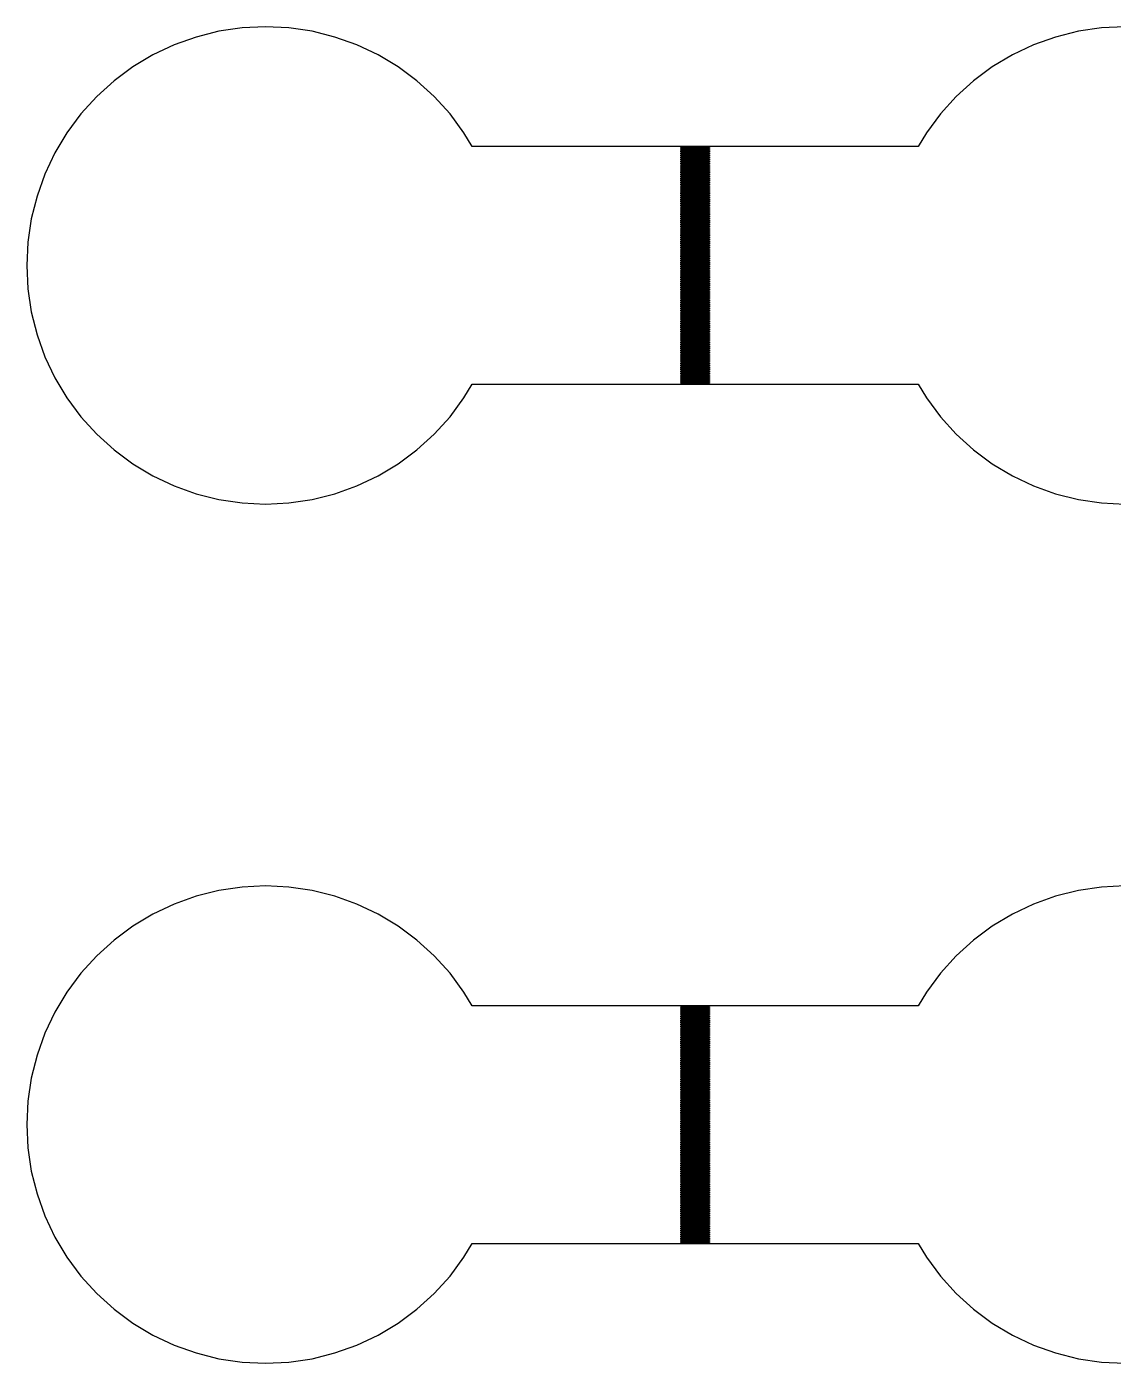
# Model space of a CAD drawing. Extents: x -73 to 181, y -8 to 80.
# Drawn here: x 2 to 13.38, y 56 to 70 of the extents above; entities that cross this region are included whole.
import ezdxf

# ---------------------------------------------------------------- set-up
doc = ezdxf.new("R2010")
doc.units = 0

msp = doc.modelspace()

# ---------------------------------------------------------------- linework, layer by layer
for p, q in [((3.77429, 69.8923), (3.5433, 69.8097)), ((4.01228, 69.952), (3.77429, 69.8923)), ((4.25496, 69.988), (4.01228, 69.952)), ((4.5, 70), (4.25496, 69.988)), ((4.74506, 69.988), (4.5, 70)), ((4.98773, 69.952), (4.74506, 69.988)), ((5.22572, 69.8923), (4.98773, 69.952)), ((5.45671, 69.8097), (5.22572, 69.8923)), ((12.7743, 69.8923), (12.5433, 69.8097)), ((13.0123, 69.952), (12.7743, 69.8923)), ((13.2549, 69.988), (13.0123, 69.952)), ((13.5, 70), (13.2549, 69.988)), ((3.5433, 69.8097), (3.32152, 69.7048)), ((5.6785, 69.7048), (5.45671, 69.8097)), ((12.5433, 69.8097), (12.3215, 69.7048)), ((3.32152, 69.7048), (3.11108, 69.5787)), ((5.88893, 69.5787), (5.6785, 69.7048)), ((12.3215, 69.7048), (12.1111, 69.5787)), ((3.11108, 69.5787), (2.91403, 69.4325)), ((6.08598, 69.4325), (5.88893, 69.5787)), ((12.1111, 69.5787), (11.914, 69.4325)), ((2.91403, 69.4325), (2.73224, 69.2678)), ((6.26778, 69.2678), (6.08598, 69.4325)), ((11.914, 69.4325), (11.7322, 69.2678)), ((2.73224, 69.2678), (2.56747, 69.086)), ((6.43254, 69.086), (6.26778, 69.2678)), ((11.7322, 69.2678), (11.5675, 69.086)), ((2.56747, 69.086), (2.42134, 68.8889)), ((6.57867, 68.8889), (6.43254, 69.086)), ((11.5675, 69.086), (11.4213, 68.8889)), ((2.42134, 68.8889), (2.29521, 68.6785)), ((6.66493, 68.745), (6.57867, 68.8889)), ((11.4213, 68.8889), (11.3351, 68.745)), ((11.3351, 68.745), (6.66493, 68.745)), ((2.29521, 68.6785), (2.19031, 68.4567)), ((8.85001, 68.725), (8.85001, 68.735)), ((8.85001, 68.735), (9.14999, 68.735)), ((9.14999, 68.725), (8.85001, 68.725)), ((8.85001, 68.705), (8.85001, 68.715)), ((8.85001, 68.715), (9.14999, 68.715)), ((9.14999, 68.705), (8.85001, 68.705)), ((8.85001, 68.685), (8.85001, 68.695)), ((8.85001, 68.695), (9.14999, 68.695)), ((9.14999, 68.685), (8.85001, 68.685)), ((8.85001, 68.665), (8.85001, 68.675)), ((8.85001, 68.675), (9.14999, 68.675)), ((9.14999, 68.665), (8.85001, 68.665)), ((8.85001, 68.645), (8.85001, 68.655)), ((8.85001, 68.655), (9.14999, 68.655)), ((9.14999, 68.645), (8.85001, 68.645)), ((8.85001, 68.625), (8.85001, 68.635)), ((8.85001, 68.635), (9.14999, 68.635)), ((9.14999, 68.625), (8.85001, 68.625)), ((8.85001, 68.605), (8.85001, 68.615)), ((8.85001, 68.615), (9.14999, 68.615)), ((9.14999, 68.605), (8.85001, 68.605)), ((9.14999, 68.735), (9.14999, 68.725)), ((9.14999, 68.715), (9.14999, 68.705)), ((9.14999, 68.695), (9.14999, 68.685)), ((9.14999, 68.675), (9.14999, 68.665)), ((9.14999, 68.655), (9.14999, 68.645)), ((9.14999, 68.635), (9.14999, 68.625)), ((9.14999, 68.615), (9.14999, 68.605)), ((8.85001, 68.585), (8.85001, 68.595)), ((8.85001, 68.595), (9.14999, 68.595)), ((9.14999, 68.585), (8.85001, 68.585)), ((8.85001, 68.565), (8.85001, 68.575)), ((8.85001, 68.575), (9.14999, 68.575)), ((9.14999, 68.565), (8.85001, 68.565)), ((8.85001, 68.545), (8.85001, 68.555)), ((8.85001, 68.555), (9.14999, 68.555)), ((9.14999, 68.545), (8.85001, 68.545)), ((8.85001, 68.525), (8.85001, 68.535)), ((8.85001, 68.535), (9.14999, 68.535)), ((9.14999, 68.525), (8.85001, 68.525)), ((8.85001, 68.505), (8.85001, 68.515)), ((8.85001, 68.515), (9.14999, 68.515)), ((9.14999, 68.505), (8.85001, 68.505)), ((8.85001, 68.485), (8.85001, 68.495)), ((8.85001, 68.495), (9.14999, 68.495)), ((9.14999, 68.485), (8.85001, 68.485)), ((8.85001, 68.465), (8.85001, 68.475)), ((8.85001, 68.475), (9.14999, 68.475)), ((9.14999, 68.465), (8.85001, 68.465)), ((9.14999, 68.595), (9.14999, 68.585)), ((9.14999, 68.575), (9.14999, 68.565)), ((9.14999, 68.555), (9.14999, 68.545)), ((9.14999, 68.535), (9.14999, 68.525)), ((9.14999, 68.515), (9.14999, 68.505)), ((9.14999, 68.495), (9.14999, 68.485)), ((9.14999, 68.475), (9.14999, 68.465)), ((2.19031, 68.4567), (2.10765, 68.2257)), ((8.85001, 68.445), (8.85001, 68.455)), ((8.85001, 68.455), (9.14999, 68.455)), ((9.14999, 68.445), (8.85001, 68.445)), ((8.85001, 68.425), (8.85001, 68.435)), ((8.85001, 68.435), (9.14999, 68.435)), ((9.14999, 68.425), (8.85001, 68.425)), ((8.85001, 68.405), (8.85001, 68.415)), ((8.85001, 68.415), (9.14999, 68.415)), ((9.14999, 68.405), (8.85001, 68.405)), ((8.85001, 68.385), (8.85001, 68.395)), ((8.85001, 68.395), (9.14999, 68.395)), ((9.14999, 68.385), (8.85001, 68.385)), ((8.85001, 68.365), (8.85001, 68.375)), ((8.85001, 68.375), (9.14999, 68.375)), ((9.14999, 68.365), (8.85001, 68.365)), ((8.85001, 68.345), (8.85001, 68.355)), ((8.85001, 68.355), (9.14999, 68.355)), ((9.14999, 68.345), (8.85001, 68.345)), ((8.85001, 68.325), (8.85001, 68.335)), ((8.85001, 68.335), (9.14999, 68.335)), ((9.14999, 68.325), (8.85001, 68.325)), ((9.14999, 68.455), (9.14999, 68.445)), ((9.14999, 68.435), (9.14999, 68.425)), ((9.14999, 68.415), (9.14999, 68.405)), ((9.14999, 68.395), (9.14999, 68.385)), ((9.14999, 68.375), (9.14999, 68.365)), ((9.14999, 68.355), (9.14999, 68.345)), ((9.14999, 68.335), (9.14999, 68.325)), ((2.10765, 68.2257), (2.04805, 67.9877)), ((8.85001, 68.305), (8.85001, 68.315)), ((8.85001, 68.315), (9.14999, 68.315)), ((9.14999, 68.305), (8.85001, 68.305)), ((8.85001, 68.285), (8.85001, 68.295)), ((8.85001, 68.295), (9.14999, 68.295)), ((9.14999, 68.285), (8.85001, 68.285)), ((8.85001, 68.265), (8.85001, 68.275)), ((8.85001, 68.275), (9.14999, 68.275)), ((9.14999, 68.265), (8.85001, 68.265)), ((8.85001, 68.245), (8.85001, 68.255)), ((8.85001, 68.255), (9.14999, 68.255)), ((9.14999, 68.245), (8.85001, 68.245)), ((8.85001, 68.225), (8.85001, 68.235)), ((8.85001, 68.235), (9.14999, 68.235)), ((9.14999, 68.225), (8.85001, 68.225)), ((8.85001, 68.205), (8.85001, 68.215)), ((8.85001, 68.215), (9.14999, 68.215)), ((9.14999, 68.205), (8.85001, 68.205)), ((8.85001, 68.185), (8.85001, 68.195)), ((8.85001, 68.195), (9.14999, 68.195)), ((9.14999, 68.185), (8.85001, 68.185)), ((9.14999, 68.315), (9.14999, 68.305)), ((9.14999, 68.295), (9.14999, 68.285)), ((9.14999, 68.275), (9.14999, 68.265)), ((9.14999, 68.255), (9.14999, 68.245)), ((9.14999, 68.235), (9.14999, 68.225)), ((9.14999, 68.215), (9.14999, 68.205)), ((9.14999, 68.195), (9.14999, 68.185)), ((8.85001, 68.165), (8.85001, 68.175)), ((8.85001, 68.175), (9.14999, 68.175)), ((9.14999, 68.165), (8.85001, 68.165)), ((8.85001, 68.145), (8.85001, 68.155)), ((8.85001, 68.155), (9.14999, 68.155)), ((9.14999, 68.145), (8.85001, 68.145)), ((8.85001, 68.125), (8.85001, 68.135)), ((8.85001, 68.135), (9.14999, 68.135)), ((9.14999, 68.125), (8.85001, 68.125)), ((8.85001, 68.105), (8.85001, 68.115)), ((8.85001, 68.115), (9.14999, 68.115)), ((9.14999, 68.105), (8.85001, 68.105)), ((8.85001, 68.085), (8.85001, 68.095)), ((8.85001, 68.095), (9.14999, 68.095)), ((9.14999, 68.085), (8.85001, 68.085)), ((8.85001, 68.065), (8.85001, 68.075)), ((8.85001, 68.075), (9.14999, 68.075)), ((9.14999, 68.065), (8.85001, 68.065)), ((8.85001, 68.045), (8.85001, 68.055)), ((8.85001, 68.055), (9.14999, 68.055)), ((9.14999, 68.045), (8.85001, 68.045)), ((9.14999, 68.175), (9.14999, 68.165)), ((9.14999, 68.155), (9.14999, 68.145)), ((9.14999, 68.135), (9.14999, 68.125)), ((9.14999, 68.115), (9.14999, 68.105)), ((9.14999, 68.095), (9.14999, 68.085)), ((9.14999, 68.075), (9.14999, 68.065)), ((9.14999, 68.055), (9.14999, 68.045)), ((2.04805, 67.9877), (2.01204, 67.745)), ((8.85001, 68.025), (8.85001, 68.035)), ((8.85001, 68.035), (9.14999, 68.035)), ((9.14999, 68.025), (8.85001, 68.025)), ((8.85001, 68.005), (8.85001, 68.015)), ((8.85001, 68.015), (9.14999, 68.015)), ((9.14999, 68.005), (8.85001, 68.005)), ((8.85001, 67.985), (8.85001, 67.995)), ((8.85001, 67.995), (9.14999, 67.995)), ((9.14999, 67.985), (8.85001, 67.985)), ((8.85001, 67.965), (8.85001, 67.975)), ((8.85001, 67.975), (9.14999, 67.975)), ((9.14999, 67.965), (8.85001, 67.965)), ((8.85001, 67.945), (8.85001, 67.955)), ((8.85001, 67.955), (9.14999, 67.955)), ((9.14999, 67.945), (8.85001, 67.945)), ((8.85001, 67.925), (8.85001, 67.935)), ((8.85001, 67.935), (9.14999, 67.935)), ((9.14999, 67.925), (8.85001, 67.925)), ((8.85001, 67.905), (8.85001, 67.915)), ((8.85001, 67.915), (9.14999, 67.915)), ((9.14999, 67.905), (8.85001, 67.905)), ((9.14999, 68.035), (9.14999, 68.025)), ((9.14999, 68.015), (9.14999, 68.005)), ((9.14999, 67.995), (9.14999, 67.985)), ((9.14999, 67.975), (9.14999, 67.965)), ((9.14999, 67.955), (9.14999, 67.945)), ((9.14999, 67.935), (9.14999, 67.925)), ((9.14999, 67.915), (9.14999, 67.905)), ((8.85001, 67.885), (8.85001, 67.895)), ((8.85001, 67.895), (9.14999, 67.895)), ((9.14999, 67.885), (8.85001, 67.885)), ((8.85001, 67.865), (8.85001, 67.875)), ((8.85001, 67.875), (9.14999, 67.875)), ((9.14999, 67.865), (8.85001, 67.865)), ((8.85001, 67.845), (8.85001, 67.855)), ((8.85001, 67.855), (9.14999, 67.855)), ((9.14999, 67.845), (8.85001, 67.845)), ((8.85001, 67.825), (8.85001, 67.835)), ((8.85001, 67.835), (9.14999, 67.835)), ((9.14999, 67.825), (8.85001, 67.825)), ((8.85001, 67.805), (8.85001, 67.815)), ((8.85001, 67.815), (9.14999, 67.815)), ((9.14999, 67.805), (8.85001, 67.805)), ((8.85001, 67.785), (8.85001, 67.795)), ((8.85001, 67.795), (9.14999, 67.795)), ((9.14999, 67.785), (8.85001, 67.785)), ((8.85001, 67.765), (8.85001, 67.775)), ((8.85001, 67.775), (9.14999, 67.775)), ((9.14999, 67.765), (8.85001, 67.765)), ((9.14999, 67.895), (9.14999, 67.885)), ((9.14999, 67.875), (9.14999, 67.865)), ((9.14999, 67.855), (9.14999, 67.845)), ((9.14999, 67.835), (9.14999, 67.825)), ((9.14999, 67.815), (9.14999, 67.805)), ((9.14999, 67.795), (9.14999, 67.785)), ((9.14999, 67.775), (9.14999, 67.765)), ((2.01204, 67.745), (2, 67.5)), ((8.85001, 67.745), (8.85001, 67.755)), ((8.85001, 67.755), (9.14999, 67.755)), ((9.14999, 67.745), (8.85001, 67.745)), ((8.85001, 67.725), (8.85001, 67.735)), ((8.85001, 67.735), (9.14999, 67.735)), ((9.14999, 67.725), (8.85001, 67.725)), ((8.85001, 67.705), (8.85001, 67.715)), ((8.85001, 67.715), (9.14999, 67.715)), ((9.14999, 67.705), (8.85001, 67.705)), ((8.85001, 67.685), (8.85001, 67.695)), ((8.85001, 67.695), (9.14999, 67.695)), ((9.14999, 67.685), (8.85001, 67.685)), ((8.85001, 67.665), (8.85001, 67.675)), ((8.85001, 67.675), (9.14999, 67.675)), ((9.14999, 67.665), (8.85001, 67.665)), ((8.85001, 67.645), (8.85001, 67.655)), ((8.85001, 67.655), (9.14999, 67.655)), ((9.14999, 67.645), (8.85001, 67.645)), ((8.85001, 67.625), (8.85001, 67.635)), ((8.85001, 67.635), (9.14999, 67.635)), ((9.14999, 67.625), (8.85001, 67.625)), ((9.14999, 67.755), (9.14999, 67.745)), ((9.14999, 67.735), (9.14999, 67.725)), ((9.14999, 67.715), (9.14999, 67.705)), ((9.14999, 67.695), (9.14999, 67.685)), ((9.14999, 67.675), (9.14999, 67.665)), ((9.14999, 67.655), (9.14999, 67.645)), ((9.14999, 67.635), (9.14999, 67.625)), ((2, 67.5), (2.01204, 67.255)), ((8.85001, 67.605), (8.85001, 67.615)), ((8.85001, 67.615), (9.14999, 67.615)), ((9.14999, 67.605), (8.85001, 67.605)), ((8.85001, 67.585), (8.85001, 67.595)), ((8.85001, 67.595), (9.14999, 67.595)), ((9.14999, 67.585), (8.85001, 67.585)), ((8.85001, 67.565), (8.85001, 67.575)), ((8.85001, 67.575), (9.14999, 67.575)), ((9.14999, 67.565), (8.85001, 67.565)), ((8.85001, 67.545), (8.85001, 67.555)), ((8.85001, 67.555), (9.14999, 67.555)), ((9.14999, 67.545), (8.85001, 67.545)), ((8.85001, 67.525), (8.85001, 67.535)), ((8.85001, 67.535), (9.14999, 67.535)), ((9.14999, 67.525), (8.85001, 67.525)), ((8.85001, 67.505), (8.85001, 67.515)), ((8.85001, 67.515), (9.14999, 67.515)), ((9.14999, 67.505), (8.85001, 67.505)), ((8.85001, 67.485), (8.85001, 67.495)), ((8.85001, 67.495), (9.14999, 67.495)), ((9.14999, 67.485), (8.85001, 67.485)), ((9.14999, 67.615), (9.14999, 67.605)), ((9.14999, 67.595), (9.14999, 67.585)), ((9.14999, 67.575), (9.14999, 67.565)), ((9.14999, 67.555), (9.14999, 67.545)), ((9.14999, 67.535), (9.14999, 67.525)), ((9.14999, 67.515), (9.14999, 67.505)), ((9.14999, 67.495), (9.14999, 67.485)), ((8.85001, 67.465), (8.85001, 67.475)), ((8.85001, 67.475), (9.14999, 67.475)), ((9.14999, 67.465), (8.85001, 67.465)), ((8.85001, 67.445), (8.85001, 67.455)), ((8.85001, 67.455), (9.14999, 67.455)), ((9.14999, 67.445), (8.85001, 67.445)), ((8.85001, 67.425), (8.85001, 67.435)), ((8.85001, 67.435), (9.14999, 67.435)), ((9.14999, 67.425), (8.85001, 67.425)), ((8.85001, 67.405), (8.85001, 67.415)), ((8.85001, 67.415), (9.14999, 67.415)), ((9.14999, 67.405), (8.85001, 67.405)), ((8.85001, 67.385), (8.85001, 67.395)), ((8.85001, 67.395), (9.14999, 67.395)), ((9.14999, 67.385), (8.85001, 67.385)), ((8.85001, 67.365), (8.85001, 67.375)), ((8.85001, 67.375), (9.14999, 67.375)), ((9.14999, 67.365), (8.85001, 67.365)), ((8.85001, 67.345), (8.85001, 67.355)), ((8.85001, 67.355), (9.14999, 67.355)), ((9.14999, 67.345), (8.85001, 67.345)), ((9.14999, 67.475), (9.14999, 67.465)), ((9.14999, 67.455), (9.14999, 67.445)), ((9.14999, 67.435), (9.14999, 67.425)), ((9.14999, 67.415), (9.14999, 67.405)), ((9.14999, 67.395), (9.14999, 67.385)), ((9.14999, 67.375), (9.14999, 67.365)), ((9.14999, 67.355), (9.14999, 67.345)), ((2.01204, 67.255), (2.04805, 67.0123)), ((8.85001, 67.325), (8.85001, 67.335)), ((8.85001, 67.335), (9.14999, 67.335)), ((9.14999, 67.325), (8.85001, 67.325)), ((8.85001, 67.305), (8.85001, 67.315)), ((8.85001, 67.315), (9.14999, 67.315)), ((9.14999, 67.305), (8.85001, 67.305)), ((8.85001, 67.285), (8.85001, 67.295)), ((8.85001, 67.295), (9.14999, 67.295)), ((9.14999, 67.285), (8.85001, 67.285)), ((8.85001, 67.265), (8.85001, 67.275)), ((8.85001, 67.275), (9.14999, 67.275)), ((9.14999, 67.265), (8.85001, 67.265)), ((8.85001, 67.245), (8.85001, 67.255)), ((8.85001, 67.255), (9.14999, 67.255)), ((9.14999, 67.245), (8.85001, 67.245)), ((8.85001, 67.225), (8.85001, 67.235)), ((8.85001, 67.235), (9.14999, 67.235)), ((9.14999, 67.225), (8.85001, 67.225)), ((8.85001, 67.205), (8.85001, 67.215)), ((8.85001, 67.215), (9.14999, 67.215)), ((9.14999, 67.205), (8.85001, 67.205)), ((9.14999, 67.335), (9.14999, 67.325)), ((9.14999, 67.315), (9.14999, 67.305)), ((9.14999, 67.295), (9.14999, 67.285)), ((9.14999, 67.275), (9.14999, 67.265)), ((9.14999, 67.255), (9.14999, 67.245)), ((9.14999, 67.235), (9.14999, 67.225)), ((9.14999, 67.215), (9.14999, 67.205)), ((8.85001, 67.185), (8.85001, 67.195)), ((8.85001, 67.195), (9.14999, 67.195)), ((9.14999, 67.185), (8.85001, 67.185)), ((8.85001, 67.165), (8.85001, 67.175)), ((8.85001, 67.175), (9.14999, 67.175)), ((9.14999, 67.165), (8.85001, 67.165)), ((8.85001, 67.145), (8.85001, 67.155)), ((8.85001, 67.155), (9.14999, 67.155)), ((9.14999, 67.145), (8.85001, 67.145)), ((8.85001, 67.125), (8.85001, 67.135)), ((8.85001, 67.135), (9.14999, 67.135)), ((9.14999, 67.125), (8.85001, 67.125)), ((8.85001, 67.105), (8.85001, 67.115)), ((8.85001, 67.115), (9.14999, 67.115)), ((9.14999, 67.105), (8.85001, 67.105)), ((8.85001, 67.085), (8.85001, 67.095)), ((8.85001, 67.095), (9.14999, 67.095)), ((9.14999, 67.085), (8.85001, 67.085)), ((8.85001, 67.065), (8.85001, 67.075)), ((8.85001, 67.075), (9.14999, 67.075)), ((9.14999, 67.065), (8.85001, 67.065)), ((9.14999, 67.195), (9.14999, 67.185)), ((9.14999, 67.175), (9.14999, 67.165)), ((9.14999, 67.155), (9.14999, 67.145)), ((9.14999, 67.135), (9.14999, 67.125)), ((9.14999, 67.115), (9.14999, 67.105)), ((9.14999, 67.095), (9.14999, 67.085)), ((9.14999, 67.075), (9.14999, 67.065)), ((2.04805, 67.0123), (2.10765, 66.7743)), ((8.85001, 67.045), (8.85001, 67.055)), ((8.85001, 67.055), (9.14999, 67.055)), ((9.14999, 67.045), (8.85001, 67.045)), ((8.85001, 67.025), (8.85001, 67.035)), ((8.85001, 67.035), (9.14999, 67.035)), ((9.14999, 67.025), (8.85001, 67.025)), ((8.85001, 67.005), (8.85001, 67.015)), ((8.85001, 67.015), (9.14999, 67.015)), ((9.14999, 67.005), (8.85001, 67.005)), ((8.85001, 66.985), (8.85001, 66.995)), ((8.85001, 66.995), (9.14999, 66.995)), ((9.14999, 66.985), (8.85001, 66.985)), ((8.85001, 66.965), (8.85001, 66.975)), ((8.85001, 66.975), (9.14999, 66.975)), ((9.14999, 66.965), (8.85001, 66.965)), ((8.85001, 66.945), (8.85001, 66.955)), ((8.85001, 66.955), (9.14999, 66.955)), ((9.14999, 66.945), (8.85001, 66.945)), ((8.85001, 66.925), (8.85001, 66.935)), ((8.85001, 66.935), (9.14999, 66.935)), ((9.14999, 66.925), (8.85001, 66.925)), ((9.14999, 67.055), (9.14999, 67.045)), ((9.14999, 67.035), (9.14999, 67.025)), ((9.14999, 67.015), (9.14999, 67.005)), ((9.14999, 66.995), (9.14999, 66.985)), ((9.14999, 66.975), (9.14999, 66.965)), ((9.14999, 66.955), (9.14999, 66.945)), ((9.14999, 66.935), (9.14999, 66.925)), ((8.85001, 66.905), (8.85001, 66.915)), ((8.85001, 66.915), (9.14999, 66.915)), ((9.14999, 66.905), (8.85001, 66.905)), ((8.85001, 66.885), (8.85001, 66.895)), ((8.85001, 66.895), (9.14999, 66.895)), ((9.14999, 66.885), (8.85001, 66.885)), ((8.85001, 66.865), (8.85001, 66.875)), ((8.85001, 66.875), (9.14999, 66.875)), ((9.14999, 66.865), (8.85001, 66.865)), ((8.85001, 66.845), (8.85001, 66.855)), ((8.85001, 66.855), (9.14999, 66.855)), ((9.14999, 66.845), (8.85001, 66.845)), ((8.85001, 66.825), (8.85001, 66.835)), ((8.85001, 66.835), (9.14999, 66.835)), ((9.14999, 66.825), (8.85001, 66.825)), ((8.85001, 66.805), (8.85001, 66.815)), ((8.85001, 66.815), (9.14999, 66.815)), ((9.14999, 66.805), (8.85001, 66.805)), ((8.85001, 66.785), (8.85001, 66.795)), ((8.85001, 66.795), (9.14999, 66.795)), ((9.14999, 66.785), (8.85001, 66.785)), ((9.14999, 66.915), (9.14999, 66.905)), ((9.14999, 66.895), (9.14999, 66.885)), ((9.14999, 66.875), (9.14999, 66.865)), ((9.14999, 66.855), (9.14999, 66.845)), ((9.14999, 66.835), (9.14999, 66.825)), ((9.14999, 66.815), (9.14999, 66.805)), ((9.14999, 66.795), (9.14999, 66.785)), ((2.10765, 66.7743), (2.19031, 66.5433)), ((8.85001, 66.765), (8.85001, 66.775)), ((8.85001, 66.775), (9.14999, 66.775)), ((9.14999, 66.765), (8.85001, 66.765)), ((8.85001, 66.745), (8.85001, 66.755)), ((8.85001, 66.755), (9.14999, 66.755)), ((9.14999, 66.745), (8.85001, 66.745)), ((8.85001, 66.725), (8.85001, 66.735)), ((8.85001, 66.735), (9.14999, 66.735)), ((9.14999, 66.725), (8.85001, 66.725)), ((8.85001, 66.705), (8.85001, 66.715)), ((8.85001, 66.715), (9.14999, 66.715)), ((9.14999, 66.705), (8.85001, 66.705)), ((8.85001, 66.685), (8.85001, 66.695)), ((8.85001, 66.695), (9.14999, 66.695)), ((9.14999, 66.685), (8.85001, 66.685)), ((8.85001, 66.665), (8.85001, 66.675)), ((8.85001, 66.675), (9.14999, 66.675)), ((9.14999, 66.665), (8.85001, 66.665)), ((8.85001, 66.645), (8.85001, 66.655)), ((8.85001, 66.655), (9.14999, 66.655)), ((9.14999, 66.645), (8.85001, 66.645)), ((9.14999, 66.775), (9.14999, 66.765)), ((9.14999, 66.755), (9.14999, 66.745)), ((9.14999, 66.735), (9.14999, 66.725)), ((9.14999, 66.715), (9.14999, 66.705)), ((9.14999, 66.695), (9.14999, 66.685)), ((9.14999, 66.675), (9.14999, 66.665)), ((9.14999, 66.655), (9.14999, 66.645)), ((2.19031, 66.5433), (2.29521, 66.3215)), ((8.85001, 66.625), (8.85001, 66.635)), ((8.85001, 66.635), (9.14999, 66.635)), ((9.14999, 66.625), (8.85001, 66.625)), ((8.85001, 66.605), (8.85001, 66.615)), ((8.85001, 66.615), (9.14999, 66.615)), ((9.14999, 66.605), (8.85001, 66.605)), ((8.85001, 66.585), (8.85001, 66.595)), ((8.85001, 66.595), (9.14999, 66.595)), ((9.14999, 66.585), (8.85001, 66.585)), ((8.85001, 66.565), (8.85001, 66.575)), ((8.85001, 66.575), (9.14999, 66.575)), ((9.14999, 66.565), (8.85001, 66.565)), ((8.85001, 66.545), (8.85001, 66.555)), ((8.85001, 66.555), (9.14999, 66.555)), ((9.14999, 66.545), (8.85001, 66.545)), ((8.85001, 66.525), (8.85001, 66.535)), ((8.85001, 66.535), (9.14999, 66.535)), ((9.14999, 66.525), (8.85001, 66.525)), ((8.85001, 66.505), (8.85001, 66.515)), ((8.85001, 66.515), (9.14999, 66.515)), ((9.14999, 66.505), (8.85001, 66.505)), ((9.14999, 66.635), (9.14999, 66.625)), ((9.14999, 66.615), (9.14999, 66.605)), ((9.14999, 66.595), (9.14999, 66.585)), ((9.14999, 66.575), (9.14999, 66.565)), ((9.14999, 66.555), (9.14999, 66.545)), ((9.14999, 66.535), (9.14999, 66.525)), ((9.14999, 66.515), (9.14999, 66.505)), ((8.85001, 66.485), (8.85001, 66.495)), ((8.85001, 66.495), (9.14999, 66.495)), ((9.14999, 66.485), (8.85001, 66.485)), ((8.85001, 66.465), (8.85001, 66.475)), ((8.85001, 66.475), (9.14999, 66.475)), ((9.14999, 66.465), (8.85001, 66.465)), ((8.85001, 66.445), (8.85001, 66.455)), ((8.85001, 66.455), (9.14999, 66.455)), ((9.14999, 66.445), (8.85001, 66.445)), ((8.85001, 66.425), (8.85001, 66.435)), ((8.85001, 66.435), (9.14999, 66.435)), ((9.14999, 66.425), (8.85001, 66.425)), ((8.85001, 66.405), (8.85001, 66.415)), ((8.85001, 66.415), (9.14999, 66.415)), ((9.14999, 66.405), (8.85001, 66.405)), ((8.85001, 66.385), (8.85001, 66.395)), ((8.85001, 66.395), (9.14999, 66.395)), ((9.14999, 66.385), (8.85001, 66.385)), ((8.85001, 66.365), (8.85001, 66.375)), ((8.85001, 66.375), (9.14999, 66.375)), ((9.14999, 66.365), (8.85001, 66.365)), ((9.14999, 66.495), (9.14999, 66.485)), ((9.14999, 66.475), (9.14999, 66.465)), ((9.14999, 66.455), (9.14999, 66.445)), ((9.14999, 66.435), (9.14999, 66.425)), ((9.14999, 66.415), (9.14999, 66.405)), ((9.14999, 66.395), (9.14999, 66.385)), ((9.14999, 66.375), (9.14999, 66.365)), ((2.29521, 66.3215), (2.42134, 66.1111)), ((6.57867, 66.1111), (6.66493, 66.255)), ((6.66493, 66.255), (11.3351, 66.255)), ((8.85001, 66.345), (8.85001, 66.355)), ((8.85001, 66.355), (9.14999, 66.355)), ((9.14999, 66.345), (8.85001, 66.345)), ((8.85001, 66.325), (8.85001, 66.335)), ((8.85001, 66.335), (9.14999, 66.335)), ((9.14999, 66.325), (8.85001, 66.325)), ((8.85001, 66.305), (8.85001, 66.315)), ((8.85001, 66.315), (9.14999, 66.315)), ((9.14999, 66.305), (8.85001, 66.305)), ((8.85001, 66.285), (8.85001, 66.295)), ((8.85001, 66.295), (9.14999, 66.295)), ((9.14999, 66.285), (8.85001, 66.285)), ((8.85001, 66.265), (8.85001, 66.275)), ((8.85001, 66.275), (9.14999, 66.275)), ((9.14999, 66.265), (8.85001, 66.265)), ((9.14999, 66.355), (9.14999, 66.345)), ((9.14999, 66.335), (9.14999, 66.325)), ((9.14999, 66.315), (9.14999, 66.305)), ((9.14999, 66.295), (9.14999, 66.285)), ((9.14999, 66.275), (9.14999, 66.265)), ((11.3351, 66.255), (11.4213, 66.1111)), ((2.42134, 66.1111), (2.56747, 65.914)), ((6.43254, 65.914), (6.57867, 66.1111)), ((11.4213, 66.1111), (11.5675, 65.914)), ((2.56747, 65.914), (2.73224, 65.7322)), ((6.26778, 65.7322), (6.43254, 65.914)), ((11.5675, 65.914), (11.7322, 65.7322)), ((2.73224, 65.7322), (2.91403, 65.5675)), ((6.08598, 65.5675), (6.26778, 65.7322)), ((11.7322, 65.7322), (11.914, 65.5675)), ((2.91403, 65.5675), (3.11108, 65.4213)), ((5.88893, 65.4213), (6.08598, 65.5675)), ((11.914, 65.5675), (12.1111, 65.4213)), ((3.11108, 65.4213), (3.32152, 65.2952)), ((5.6785, 65.2952), (5.88893, 65.4213)), ((12.1111, 65.4213), (12.3215, 65.2952)), ((3.32152, 65.2952), (3.5433, 65.1903)), ((5.45671, 65.1903), (5.6785, 65.2952)), ((12.3215, 65.2952), (12.5433, 65.1903)), ((3.5433, 65.1903), (3.77429, 65.1077)), ((3.77429, 65.1077), (4.01228, 65.048)), ((4.98773, 65.048), (5.22572, 65.1077)), ((5.22572, 65.1077), (5.45671, 65.1903)), ((12.5433, 65.1903), (12.7743, 65.1077)), ((12.7743, 65.1077), (13.0123, 65.048)), ((4.01228, 65.048), (4.25496, 65.012)), ((4.25496, 65.012), (4.5, 65)), ((4.5, 65), (4.74506, 65.012)), ((4.74506, 65.012), (4.98773, 65.048)), ((13.0123, 65.048), (13.2549, 65.012)), ((13.2549, 65.012), (13.5, 65)), ((4.01228, 60.952), (3.77429, 60.8923)), ((4.25496, 60.988), (4.01228, 60.952)), ((4.5, 61), (4.25496, 60.988)), ((4.74506, 60.988), (4.5, 61)), ((4.98773, 60.952), (4.74506, 60.988)), ((5.22572, 60.8923), (4.98773, 60.952)), ((13.0123, 60.952), (12.7743, 60.8923)), ((13.2549, 60.988), (13.0123, 60.952)), ((13.5, 61), (13.2549, 60.988)), ((3.5433, 60.8097), (3.32152, 60.7048)), ((3.77429, 60.8923), (3.5433, 60.8097)), ((5.45671, 60.8097), (5.22572, 60.8923)), ((5.6785, 60.7048), (5.45671, 60.8097)), ((12.5433, 60.8097), (12.3215, 60.7048)), ((12.7743, 60.8923), (12.5433, 60.8097)), ((3.32152, 60.7048), (3.11108, 60.5787)), ((5.88893, 60.5787), (5.6785, 60.7048)), ((12.3215, 60.7048), (12.1111, 60.5787)), ((3.11108, 60.5787), (2.91403, 60.4325)), ((6.08598, 60.4325), (5.88893, 60.5787)), ((12.1111, 60.5787), (11.914, 60.4325)), ((2.91403, 60.4325), (2.73224, 60.2678)), ((6.26778, 60.2678), (6.08598, 60.4325)), ((11.914, 60.4325), (11.7322, 60.2678)), ((2.73224, 60.2678), (2.56747, 60.086)), ((6.43254, 60.086), (6.26778, 60.2678)), ((11.7322, 60.2678), (11.5675, 60.086)), ((2.56747, 60.086), (2.42134, 59.8889)), ((6.57867, 59.8889), (6.43254, 60.086)), ((11.5675, 60.086), (11.4213, 59.8889)), ((2.42134, 59.8889), (2.29521, 59.6785)), ((6.66493, 59.745), (6.57867, 59.8889)), ((11.4213, 59.8889), (11.3351, 59.745)), ((2.29521, 59.6785), (2.19031, 59.4567)), ((11.3351, 59.745), (6.66493, 59.745)), ((8.85001, 59.725), (8.85001, 59.735)), ((8.85001, 59.735), (9.14999, 59.735)), ((9.14999, 59.725), (8.85001, 59.725)), ((8.85001, 59.705), (8.85001, 59.715)), ((8.85001, 59.715), (9.14999, 59.715)), ((9.14999, 59.705), (8.85001, 59.705)), ((8.85001, 59.685), (8.85001, 59.695)), ((8.85001, 59.695), (9.14999, 59.695)), ((9.14999, 59.685), (8.85001, 59.685)), ((8.85001, 59.665), (8.85001, 59.675)), ((8.85001, 59.675), (9.14999, 59.675)), ((9.14999, 59.665), (8.85001, 59.665)), ((8.85001, 59.645), (8.85001, 59.655)), ((8.85001, 59.655), (9.14999, 59.655)), ((9.14999, 59.645), (8.85001, 59.645)), ((9.14999, 59.735), (9.14999, 59.725)), ((9.14999, 59.715), (9.14999, 59.705)), ((9.14999, 59.695), (9.14999, 59.685)), ((9.14999, 59.675), (9.14999, 59.665)), ((9.14999, 59.655), (9.14999, 59.645)), ((8.85001, 59.625), (8.85001, 59.635)), ((8.85001, 59.635), (9.14999, 59.635)), ((9.14999, 59.625), (8.85001, 59.625)), ((8.85001, 59.605), (8.85001, 59.615)), ((8.85001, 59.615), (9.14999, 59.615)), ((9.14999, 59.605), (8.85001, 59.605)), ((8.85001, 59.585), (8.85001, 59.595)), ((8.85001, 59.595), (9.14999, 59.595)), ((9.14999, 59.585), (8.85001, 59.585)), ((8.85001, 59.565), (8.85001, 59.575)), ((8.85001, 59.575), (9.14999, 59.575)), ((9.14999, 59.565), (8.85001, 59.565)), ((8.85001, 59.545), (8.85001, 59.555)), ((8.85001, 59.555), (9.14999, 59.555)), ((9.14999, 59.545), (8.85001, 59.545)), ((8.85001, 59.525), (8.85001, 59.535)), ((8.85001, 59.535), (9.14999, 59.535)), ((9.14999, 59.525), (8.85001, 59.525)), ((8.85001, 59.505), (8.85001, 59.515)), ((8.85001, 59.515), (9.14999, 59.515)), ((9.14999, 59.505), (8.85001, 59.505)), ((9.14999, 59.635), (9.14999, 59.625)), ((9.14999, 59.615), (9.14999, 59.605)), ((9.14999, 59.595), (9.14999, 59.585)), ((9.14999, 59.575), (9.14999, 59.565)), ((9.14999, 59.555), (9.14999, 59.545)), ((9.14999, 59.535), (9.14999, 59.525)), ((9.14999, 59.515), (9.14999, 59.505)), ((2.19031, 59.4567), (2.10765, 59.2257)), ((8.85001, 59.485), (8.85001, 59.495)), ((8.85001, 59.495), (9.14999, 59.495)), ((9.14999, 59.485), (8.85001, 59.485)), ((8.85001, 59.465), (8.85001, 59.475)), ((8.85001, 59.475), (9.14999, 59.475)), ((9.14999, 59.465), (8.85001, 59.465)), ((8.85001, 59.445), (8.85001, 59.455)), ((8.85001, 59.455), (9.14999, 59.455)), ((9.14999, 59.445), (8.85001, 59.445)), ((8.85001, 59.425), (8.85001, 59.435)), ((8.85001, 59.435), (9.14999, 59.435)), ((9.14999, 59.425), (8.85001, 59.425)), ((8.85001, 59.405), (8.85001, 59.415)), ((8.85001, 59.415), (9.14999, 59.415)), ((9.14999, 59.405), (8.85001, 59.405)), ((8.85001, 59.385), (8.85001, 59.395)), ((8.85001, 59.395), (9.14999, 59.395)), ((9.14999, 59.385), (8.85001, 59.385)), ((8.85001, 59.365), (8.85001, 59.375)), ((8.85001, 59.375), (9.14999, 59.375)), ((9.14999, 59.365), (8.85001, 59.365)), ((9.14999, 59.495), (9.14999, 59.485)), ((9.14999, 59.475), (9.14999, 59.465)), ((9.14999, 59.455), (9.14999, 59.445)), ((9.14999, 59.435), (9.14999, 59.425)), ((9.14999, 59.415), (9.14999, 59.405)), ((9.14999, 59.395), (9.14999, 59.385)), ((9.14999, 59.375), (9.14999, 59.365)), ((2.10765, 59.2257), (2.04805, 58.9877)), ((8.85001, 59.345), (8.85001, 59.355)), ((8.85001, 59.355), (9.14999, 59.355)), ((9.14999, 59.345), (8.85001, 59.345)), ((8.85001, 59.325), (8.85001, 59.335)), ((8.85001, 59.335), (9.14999, 59.335)), ((9.14999, 59.325), (8.85001, 59.325)), ((8.85001, 59.305), (8.85001, 59.315)), ((8.85001, 59.315), (9.14999, 59.315)), ((9.14999, 59.305), (8.85001, 59.305)), ((8.85001, 59.285), (8.85001, 59.295)), ((8.85001, 59.295), (9.14999, 59.295)), ((9.14999, 59.285), (8.85001, 59.285)), ((8.85001, 59.265), (8.85001, 59.275)), ((8.85001, 59.275), (9.14999, 59.275)), ((9.14999, 59.265), (8.85001, 59.265)), ((8.85001, 59.245), (8.85001, 59.255)), ((8.85001, 59.255), (9.14999, 59.255)), ((9.14999, 59.245), (8.85001, 59.245)), ((8.85001, 59.225), (8.85001, 59.235)), ((8.85001, 59.235), (9.14999, 59.235)), ((9.14999, 59.225), (8.85001, 59.225)), ((9.14999, 59.355), (9.14999, 59.345)), ((9.14999, 59.335), (9.14999, 59.325)), ((9.14999, 59.315), (9.14999, 59.305)), ((9.14999, 59.295), (9.14999, 59.285)), ((9.14999, 59.275), (9.14999, 59.265)), ((9.14999, 59.255), (9.14999, 59.245)), ((9.14999, 59.235), (9.14999, 59.225)), ((8.85001, 59.205), (8.85001, 59.215)), ((8.85001, 59.215), (9.14999, 59.215)), ((9.14999, 59.205), (8.85001, 59.205)), ((8.85001, 59.185), (8.85001, 59.195)), ((8.85001, 59.195), (9.14999, 59.195)), ((9.14999, 59.185), (8.85001, 59.185)), ((8.85001, 59.165), (8.85001, 59.175)), ((8.85001, 59.175), (9.14999, 59.175)), ((9.14999, 59.165), (8.85001, 59.165)), ((8.85001, 59.145), (8.85001, 59.155)), ((8.85001, 59.155), (9.14999, 59.155)), ((9.14999, 59.145), (8.85001, 59.145)), ((8.85001, 59.125), (8.85001, 59.135)), ((8.85001, 59.135), (9.14999, 59.135)), ((9.14999, 59.125), (8.85001, 59.125)), ((8.85001, 59.105), (8.85001, 59.115)), ((8.85001, 59.115), (9.14999, 59.115)), ((9.14999, 59.105), (8.85001, 59.105)), ((8.85001, 59.085), (8.85001, 59.095)), ((8.85001, 59.095), (9.14999, 59.095)), ((9.14999, 59.085), (8.85001, 59.085)), ((9.14999, 59.215), (9.14999, 59.205)), ((9.14999, 59.195), (9.14999, 59.185)), ((9.14999, 59.175), (9.14999, 59.165)), ((9.14999, 59.155), (9.14999, 59.145)), ((9.14999, 59.135), (9.14999, 59.125)), ((9.14999, 59.115), (9.14999, 59.105)), ((9.14999, 59.095), (9.14999, 59.085)), ((2.04805, 58.9877), (2.01204, 58.745)), ((8.85001, 59.065), (8.85001, 59.075)), ((8.85001, 59.075), (9.14999, 59.075)), ((9.14999, 59.065), (8.85001, 59.065)), ((8.85001, 59.045), (8.85001, 59.055)), ((8.85001, 59.055), (9.14999, 59.055)), ((9.14999, 59.045), (8.85001, 59.045)), ((8.85001, 59.025), (8.85001, 59.035)), ((8.85001, 59.035), (9.14999, 59.035)), ((9.14999, 59.025), (8.85001, 59.025)), ((8.85001, 59.005), (8.85001, 59.015)), ((8.85001, 59.015), (9.14999, 59.015)), ((9.14999, 59.005), (8.85001, 59.005)), ((8.85001, 58.985), (8.85001, 58.995)), ((8.85001, 58.995), (9.14999, 58.995)), ((9.14999, 58.985), (8.85001, 58.985)), ((8.85001, 58.965), (8.85001, 58.975)), ((8.85001, 58.975), (9.14999, 58.975)), ((9.14999, 58.965), (8.85001, 58.965)), ((8.85001, 58.945), (8.85001, 58.955)), ((8.85001, 58.955), (9.14999, 58.955)), ((9.14999, 58.945), (8.85001, 58.945)), ((9.14999, 59.075), (9.14999, 59.065)), ((9.14999, 59.055), (9.14999, 59.045)), ((9.14999, 59.035), (9.14999, 59.025)), ((9.14999, 59.015), (9.14999, 59.005)), ((9.14999, 58.995), (9.14999, 58.985)), ((9.14999, 58.975), (9.14999, 58.965)), ((9.14999, 58.955), (9.14999, 58.945)), ((8.85001, 58.925), (8.85001, 58.935)), ((8.85001, 58.935), (9.14999, 58.935)), ((9.14999, 58.925), (8.85001, 58.925)), ((8.85001, 58.905), (8.85001, 58.915)), ((8.85001, 58.915), (9.14999, 58.915)), ((9.14999, 58.905), (8.85001, 58.905)), ((8.85001, 58.885), (8.85001, 58.895)), ((8.85001, 58.895), (9.14999, 58.895)), ((9.14999, 58.885), (8.85001, 58.885)), ((8.85001, 58.865), (8.85001, 58.875)), ((8.85001, 58.875), (9.14999, 58.875)), ((9.14999, 58.865), (8.85001, 58.865)), ((8.85001, 58.845), (8.85001, 58.855)), ((8.85001, 58.855), (9.14999, 58.855)), ((9.14999, 58.845), (8.85001, 58.845)), ((8.85001, 58.825), (8.85001, 58.835)), ((8.85001, 58.835), (9.14999, 58.835)), ((9.14999, 58.825), (8.85001, 58.825)), ((8.85001, 58.805), (8.85001, 58.815)), ((8.85001, 58.815), (9.14999, 58.815)), ((9.14999, 58.805), (8.85001, 58.805)), ((9.14999, 58.935), (9.14999, 58.925)), ((9.14999, 58.915), (9.14999, 58.905)), ((9.14999, 58.895), (9.14999, 58.885)), ((9.14999, 58.875), (9.14999, 58.865)), ((9.14999, 58.855), (9.14999, 58.845)), ((9.14999, 58.835), (9.14999, 58.825)), ((9.14999, 58.815), (9.14999, 58.805)), ((2.01204, 58.745), (2, 58.5)), ((8.85001, 58.785), (8.85001, 58.795)), ((8.85001, 58.795), (9.14999, 58.795)), ((9.14999, 58.785), (8.85001, 58.785)), ((8.85001, 58.765), (8.85001, 58.775)), ((8.85001, 58.775), (9.14999, 58.775)), ((9.14999, 58.765), (8.85001, 58.765)), ((8.85001, 58.745), (8.85001, 58.755)), ((8.85001, 58.755), (9.14999, 58.755)), ((9.14999, 58.745), (8.85001, 58.745)), ((8.85001, 58.725), (8.85001, 58.735)), ((8.85001, 58.735), (9.14999, 58.735)), ((9.14999, 58.725), (8.85001, 58.725)), ((8.85001, 58.705), (8.85001, 58.715)), ((8.85001, 58.715), (9.14999, 58.715)), ((9.14999, 58.705), (8.85001, 58.705)), ((8.85001, 58.685), (8.85001, 58.695)), ((8.85001, 58.695), (9.14999, 58.695)), ((9.14999, 58.685), (8.85001, 58.685)), ((8.85001, 58.665), (8.85001, 58.675)), ((8.85001, 58.675), (9.14999, 58.675)), ((9.14999, 58.665), (8.85001, 58.665)), ((9.14999, 58.795), (9.14999, 58.785)), ((9.14999, 58.775), (9.14999, 58.765)), ((9.14999, 58.755), (9.14999, 58.745)), ((9.14999, 58.735), (9.14999, 58.725)), ((9.14999, 58.715), (9.14999, 58.705)), ((9.14999, 58.695), (9.14999, 58.685)), ((9.14999, 58.675), (9.14999, 58.665)), ((8.85001, 58.645), (8.85001, 58.655)), ((8.85001, 58.655), (9.14999, 58.655)), ((9.14999, 58.645), (8.85001, 58.645)), ((8.85001, 58.625), (8.85001, 58.635)), ((8.85001, 58.635), (9.14999, 58.635)), ((9.14999, 58.625), (8.85001, 58.625)), ((8.85001, 58.605), (8.85001, 58.615)), ((8.85001, 58.615), (9.14999, 58.615)), ((9.14999, 58.605), (8.85001, 58.605)), ((8.85001, 58.585), (8.85001, 58.595)), ((8.85001, 58.595), (9.14999, 58.595)), ((9.14999, 58.585), (8.85001, 58.585)), ((8.85001, 58.565), (8.85001, 58.575)), ((8.85001, 58.575), (9.14999, 58.575)), ((9.14999, 58.565), (8.85001, 58.565)), ((8.85001, 58.545), (8.85001, 58.555)), ((8.85001, 58.555), (9.14999, 58.555)), ((9.14999, 58.545), (8.85001, 58.545)), ((8.85001, 58.525), (8.85001, 58.535)), ((8.85001, 58.535), (9.14999, 58.535)), ((9.14999, 58.525), (8.85001, 58.525)), ((9.14999, 58.655), (9.14999, 58.645)), ((9.14999, 58.635), (9.14999, 58.625)), ((9.14999, 58.615), (9.14999, 58.605)), ((9.14999, 58.595), (9.14999, 58.585)), ((9.14999, 58.575), (9.14999, 58.565)), ((9.14999, 58.555), (9.14999, 58.545)), ((9.14999, 58.535), (9.14999, 58.525)), ((2, 58.5), (2.01204, 58.255)), ((8.85001, 58.505), (8.85001, 58.515)), ((8.85001, 58.515), (9.14999, 58.515)), ((9.14999, 58.505), (8.85001, 58.505)), ((8.85001, 58.485), (8.85001, 58.495)), ((8.85001, 58.495), (9.14999, 58.495)), ((9.14999, 58.485), (8.85001, 58.485)), ((8.85001, 58.465), (8.85001, 58.475)), ((8.85001, 58.475), (9.14999, 58.475)), ((9.14999, 58.465), (8.85001, 58.465)), ((8.85001, 58.445), (8.85001, 58.455)), ((8.85001, 58.455), (9.14999, 58.455)), ((9.14999, 58.445), (8.85001, 58.445)), ((8.85001, 58.425), (8.85001, 58.435)), ((8.85001, 58.435), (9.14999, 58.435)), ((9.14999, 58.425), (8.85001, 58.425)), ((8.85001, 58.405), (8.85001, 58.415)), ((8.85001, 58.415), (9.14999, 58.415)), ((9.14999, 58.405), (8.85001, 58.405)), ((8.85001, 58.385), (8.85001, 58.395)), ((8.85001, 58.395), (9.14999, 58.395)), ((9.14999, 58.385), (8.85001, 58.385)), ((9.14999, 58.515), (9.14999, 58.505)), ((9.14999, 58.495), (9.14999, 58.485)), ((9.14999, 58.475), (9.14999, 58.465)), ((9.14999, 58.455), (9.14999, 58.445)), ((9.14999, 58.435), (9.14999, 58.425)), ((9.14999, 58.415), (9.14999, 58.405)), ((9.14999, 58.395), (9.14999, 58.385)), ((2.01204, 58.255), (2.04805, 58.0123)), ((8.85001, 58.365), (8.85001, 58.375)), ((8.85001, 58.375), (9.14999, 58.375)), ((9.14999, 58.365), (8.85001, 58.365)), ((8.85001, 58.345), (8.85001, 58.355)), ((8.85001, 58.355), (9.14999, 58.355)), ((9.14999, 58.345), (8.85001, 58.345)), ((8.85001, 58.325), (8.85001, 58.335)), ((8.85001, 58.335), (9.14999, 58.335)), ((9.14999, 58.325), (8.85001, 58.325)), ((8.85001, 58.305), (8.85001, 58.315)), ((8.85001, 58.315), (9.14999, 58.315)), ((9.14999, 58.305), (8.85001, 58.305)), ((8.85001, 58.285), (8.85001, 58.295)), ((8.85001, 58.295), (9.14999, 58.295)), ((9.14999, 58.285), (8.85001, 58.285)), ((8.85001, 58.265), (8.85001, 58.275)), ((8.85001, 58.275), (9.14999, 58.275)), ((9.14999, 58.265), (8.85001, 58.265)), ((8.85001, 58.245), (8.85001, 58.255)), ((8.85001, 58.255), (9.14999, 58.255)), ((9.14999, 58.245), (8.85001, 58.245)), ((9.14999, 58.375), (9.14999, 58.365)), ((9.14999, 58.355), (9.14999, 58.345)), ((9.14999, 58.335), (9.14999, 58.325)), ((9.14999, 58.315), (9.14999, 58.305)), ((9.14999, 58.295), (9.14999, 58.285)), ((9.14999, 58.275), (9.14999, 58.265)), ((9.14999, 58.255), (9.14999, 58.245)), ((8.85001, 58.225), (8.85001, 58.235)), ((8.85001, 58.235), (9.14999, 58.235)), ((9.14999, 58.225), (8.85001, 58.225)), ((8.85001, 58.205), (8.85001, 58.215)), ((8.85001, 58.215), (9.14999, 58.215)), ((9.14999, 58.205), (8.85001, 58.205)), ((8.85001, 58.185), (8.85001, 58.195)), ((8.85001, 58.195), (9.14999, 58.195)), ((9.14999, 58.185), (8.85001, 58.185)), ((8.85001, 58.165), (8.85001, 58.175)), ((8.85001, 58.175), (9.14999, 58.175)), ((9.14999, 58.165), (8.85001, 58.165)), ((8.85001, 58.145), (8.85001, 58.155)), ((8.85001, 58.155), (9.14999, 58.155)), ((9.14999, 58.145), (8.85001, 58.145)), ((8.85001, 58.125), (8.85001, 58.135)), ((8.85001, 58.135), (9.14999, 58.135)), ((9.14999, 58.125), (8.85001, 58.125)), ((8.85001, 58.105), (8.85001, 58.115)), ((8.85001, 58.115), (9.14999, 58.115)), ((9.14999, 58.105), (8.85001, 58.105)), ((9.14999, 58.235), (9.14999, 58.225)), ((9.14999, 58.215), (9.14999, 58.205)), ((9.14999, 58.195), (9.14999, 58.185)), ((9.14999, 58.175), (9.14999, 58.165)), ((9.14999, 58.155), (9.14999, 58.145)), ((9.14999, 58.135), (9.14999, 58.125)), ((9.14999, 58.115), (9.14999, 58.105)), ((2.04805, 58.0123), (2.10765, 57.7743)), ((8.85001, 58.085), (8.85001, 58.095)), ((8.85001, 58.095), (9.14999, 58.095)), ((9.14999, 58.085), (8.85001, 58.085)), ((8.85001, 58.065), (8.85001, 58.075)), ((8.85001, 58.075), (9.14999, 58.075)), ((9.14999, 58.065), (8.85001, 58.065)), ((8.85001, 58.045), (8.85001, 58.055)), ((8.85001, 58.055), (9.14999, 58.055)), ((9.14999, 58.045), (8.85001, 58.045)), ((8.85001, 58.025), (8.85001, 58.035)), ((8.85001, 58.035), (9.14999, 58.035)), ((9.14999, 58.025), (8.85001, 58.025)), ((8.85001, 58.005), (8.85001, 58.015)), ((8.85001, 58.015), (9.14999, 58.015)), ((9.14999, 58.005), (8.85001, 58.005)), ((8.85001, 57.985), (8.85001, 57.995)), ((8.85001, 57.995), (9.14999, 57.995)), ((9.14999, 57.985), (8.85001, 57.985)), ((8.85001, 57.965), (8.85001, 57.975)), ((8.85001, 57.975), (9.14999, 57.975)), ((9.14999, 57.965), (8.85001, 57.965)), ((9.14999, 58.095), (9.14999, 58.085)), ((9.14999, 58.075), (9.14999, 58.065)), ((9.14999, 58.055), (9.14999, 58.045)), ((9.14999, 58.035), (9.14999, 58.025)), ((9.14999, 58.015), (9.14999, 58.005)), ((9.14999, 57.995), (9.14999, 57.985)), ((9.14999, 57.975), (9.14999, 57.965)), ((8.85001, 57.945), (8.85001, 57.955)), ((8.85001, 57.955), (9.14999, 57.955)), ((9.14999, 57.945), (8.85001, 57.945)), ((8.85001, 57.925), (8.85001, 57.935)), ((8.85001, 57.935), (9.14999, 57.935)), ((9.14999, 57.925), (8.85001, 57.925)), ((8.85001, 57.905), (8.85001, 57.915)), ((8.85001, 57.915), (9.14999, 57.915)), ((9.14999, 57.905), (8.85001, 57.905)), ((8.85001, 57.885), (8.85001, 57.895)), ((8.85001, 57.895), (9.14999, 57.895)), ((9.14999, 57.885), (8.85001, 57.885)), ((8.85001, 57.865), (8.85001, 57.875)), ((8.85001, 57.875), (9.14999, 57.875)), ((9.14999, 57.865), (8.85001, 57.865)), ((8.85001, 57.845), (8.85001, 57.855)), ((8.85001, 57.855), (9.14999, 57.855)), ((9.14999, 57.845), (8.85001, 57.845)), ((8.85001, 57.825), (8.85001, 57.835)), ((8.85001, 57.835), (9.14999, 57.835)), ((9.14999, 57.825), (8.85001, 57.825)), ((9.14999, 57.955), (9.14999, 57.945)), ((9.14999, 57.935), (9.14999, 57.925)), ((9.14999, 57.915), (9.14999, 57.905)), ((9.14999, 57.895), (9.14999, 57.885)), ((9.14999, 57.875), (9.14999, 57.865)), ((9.14999, 57.855), (9.14999, 57.845)), ((9.14999, 57.835), (9.14999, 57.825)), ((2.10765, 57.7743), (2.19031, 57.5433)), ((8.85001, 57.805), (8.85001, 57.815)), ((8.85001, 57.815), (9.14999, 57.815)), ((9.14999, 57.805), (8.85001, 57.805)), ((8.85001, 57.785), (8.85001, 57.795)), ((8.85001, 57.795), (9.14999, 57.795)), ((9.14999, 57.785), (8.85001, 57.785)), ((8.85001, 57.765), (8.85001, 57.775)), ((8.85001, 57.775), (9.14999, 57.775)), ((9.14999, 57.765), (8.85001, 57.765)), ((8.85001, 57.745), (8.85001, 57.755)), ((8.85001, 57.755), (9.14999, 57.755)), ((9.14999, 57.745), (8.85001, 57.745)), ((8.85001, 57.725), (8.85001, 57.735)), ((8.85001, 57.735), (9.14999, 57.735)), ((9.14999, 57.725), (8.85001, 57.725)), ((8.85001, 57.705), (8.85001, 57.715)), ((8.85001, 57.715), (9.14999, 57.715)), ((9.14999, 57.705), (8.85001, 57.705)), ((8.85001, 57.685), (8.85001, 57.695)), ((8.85001, 57.695), (9.14999, 57.695)), ((9.14999, 57.685), (8.85001, 57.685)), ((9.14999, 57.815), (9.14999, 57.805)), ((9.14999, 57.795), (9.14999, 57.785)), ((9.14999, 57.775), (9.14999, 57.765)), ((9.14999, 57.755), (9.14999, 57.745)), ((9.14999, 57.735), (9.14999, 57.725)), ((9.14999, 57.715), (9.14999, 57.705)), ((9.14999, 57.695), (9.14999, 57.685)), ((2.19031, 57.5433), (2.29521, 57.3215)), ((8.85001, 57.665), (8.85001, 57.675)), ((8.85001, 57.675), (9.14999, 57.675)), ((9.14999, 57.665), (8.85001, 57.665)), ((8.85001, 57.645), (8.85001, 57.655)), ((8.85001, 57.655), (9.14999, 57.655)), ((9.14999, 57.645), (8.85001, 57.645)), ((8.85001, 57.625), (8.85001, 57.635)), ((8.85001, 57.635), (9.14999, 57.635)), ((9.14999, 57.625), (8.85001, 57.625)), ((8.85001, 57.605), (8.85001, 57.615)), ((8.85001, 57.615), (9.14999, 57.615)), ((9.14999, 57.605), (8.85001, 57.605)), ((8.85001, 57.585), (8.85001, 57.595)), ((8.85001, 57.595), (9.14999, 57.595)), ((9.14999, 57.585), (8.85001, 57.585)), ((8.85001, 57.565), (8.85001, 57.575)), ((8.85001, 57.575), (9.14999, 57.575)), ((9.14999, 57.565), (8.85001, 57.565)), ((8.85001, 57.545), (8.85001, 57.555)), ((8.85001, 57.555), (9.14999, 57.555)), ((9.14999, 57.545), (8.85001, 57.545)), ((9.14999, 57.675), (9.14999, 57.665)), ((9.14999, 57.655), (9.14999, 57.645)), ((9.14999, 57.635), (9.14999, 57.625)), ((9.14999, 57.615), (9.14999, 57.605)), ((9.14999, 57.595), (9.14999, 57.585)), ((9.14999, 57.575), (9.14999, 57.565)), ((9.14999, 57.555), (9.14999, 57.545)), ((8.85001, 57.525), (8.85001, 57.535)), ((8.85001, 57.535), (9.14999, 57.535)), ((9.14999, 57.525), (8.85001, 57.525)), ((8.85001, 57.505), (8.85001, 57.515)), ((8.85001, 57.515), (9.14999, 57.515)), ((9.14999, 57.505), (8.85001, 57.505)), ((8.85001, 57.485), (8.85001, 57.495)), ((8.85001, 57.495), (9.14999, 57.495)), ((9.14999, 57.485), (8.85001, 57.485)), ((8.85001, 57.465), (8.85001, 57.475)), ((8.85001, 57.475), (9.14999, 57.475)), ((9.14999, 57.465), (8.85001, 57.465)), ((8.85001, 57.445), (8.85001, 57.455)), ((8.85001, 57.455), (9.14999, 57.455)), ((9.14999, 57.445), (8.85001, 57.445)), ((8.85001, 57.425), (8.85001, 57.435)), ((8.85001, 57.435), (9.14999, 57.435)), ((9.14999, 57.425), (8.85001, 57.425)), ((8.85001, 57.405), (8.85001, 57.415)), ((8.85001, 57.415), (9.14999, 57.415)), ((9.14999, 57.405), (8.85001, 57.405)), ((9.14999, 57.535), (9.14999, 57.525)), ((9.14999, 57.515), (9.14999, 57.505)), ((9.14999, 57.495), (9.14999, 57.485)), ((9.14999, 57.475), (9.14999, 57.465)), ((9.14999, 57.455), (9.14999, 57.445)), ((9.14999, 57.435), (9.14999, 57.425)), ((9.14999, 57.415), (9.14999, 57.405)), ((2.29521, 57.3215), (2.42134, 57.1111)), ((8.85001, 57.385), (8.85001, 57.395)), ((8.85001, 57.395), (9.14999, 57.395)), ((9.14999, 57.385), (8.85001, 57.385)), ((8.85001, 57.365), (8.85001, 57.375)), ((8.85001, 57.375), (9.14999, 57.375)), ((9.14999, 57.365), (8.85001, 57.365)), ((8.85001, 57.345), (8.85001, 57.355)), ((8.85001, 57.355), (9.14999, 57.355)), ((9.14999, 57.345), (8.85001, 57.345)), ((8.85001, 57.325), (8.85001, 57.335)), ((8.85001, 57.335), (9.14999, 57.335)), ((9.14999, 57.325), (8.85001, 57.325)), ((8.85001, 57.305), (8.85001, 57.315)), ((8.85001, 57.315), (9.14999, 57.315)), ((9.14999, 57.305), (8.85001, 57.305)), ((8.85001, 57.285), (8.85001, 57.295)), ((8.85001, 57.295), (9.14999, 57.295)), ((9.14999, 57.285), (8.85001, 57.285)), ((8.85001, 57.265), (8.85001, 57.275)), ((8.85001, 57.275), (9.14999, 57.275)), ((9.14999, 57.265), (8.85001, 57.265)), ((9.14999, 57.395), (9.14999, 57.385)), ((9.14999, 57.375), (9.14999, 57.365)), ((9.14999, 57.355), (9.14999, 57.345)), ((9.14999, 57.335), (9.14999, 57.325)), ((9.14999, 57.315), (9.14999, 57.305)), ((9.14999, 57.295), (9.14999, 57.285)), ((9.14999, 57.275), (9.14999, 57.265)), ((6.57867, 57.1111), (6.66493, 57.255)), ((6.66493, 57.255), (11.3351, 57.255)), ((11.3351, 57.255), (11.4213, 57.1111)), ((2.42134, 57.1111), (2.56747, 56.914)), ((6.43254, 56.914), (6.57867, 57.1111)), ((11.4213, 57.1111), (11.5675, 56.914)), ((2.56747, 56.914), (2.73224, 56.7322)), ((6.26778, 56.7322), (6.43254, 56.914)), ((11.5675, 56.914), (11.7322, 56.7322)), ((2.73224, 56.7322), (2.91403, 56.5675)), ((6.08598, 56.5675), (6.26778, 56.7322)), ((11.7322, 56.7322), (11.914, 56.5675)), ((2.91403, 56.5675), (3.11108, 56.4213)), ((5.88893, 56.4213), (6.08598, 56.5675)), ((11.914, 56.5675), (12.1111, 56.4213)), ((3.11108, 56.4213), (3.32152, 56.2952)), ((5.6785, 56.2952), (5.88893, 56.4213)), ((12.1111, 56.4213), (12.3215, 56.2952)), ((3.32152, 56.2952), (3.5433, 56.1903)), ((5.45671, 56.1903), (5.6785, 56.2952)), ((12.3215, 56.2952), (12.5433, 56.1903)), ((3.5433, 56.1903), (3.77429, 56.1077)), ((5.22572, 56.1077), (5.45671, 56.1903)), ((12.5433, 56.1903), (12.7743, 56.1077)), ((3.77429, 56.1077), (4.01228, 56.048)), ((4.01228, 56.048), (4.25496, 56.012)), ((4.25496, 56.012), (4.5, 56)), ((4.5, 56), (4.74506, 56.012)), ((4.74506, 56.012), (4.98773, 56.048)), ((4.98773, 56.048), (5.22572, 56.1077)), ((12.7743, 56.1077), (13.0123, 56.048)), ((13.0123, 56.048), (13.2549, 56.012)), ((13.2549, 56.012), (13.5, 56))]:
    msp.add_line(p, q)

doc.saveas('drawing.dxf')
